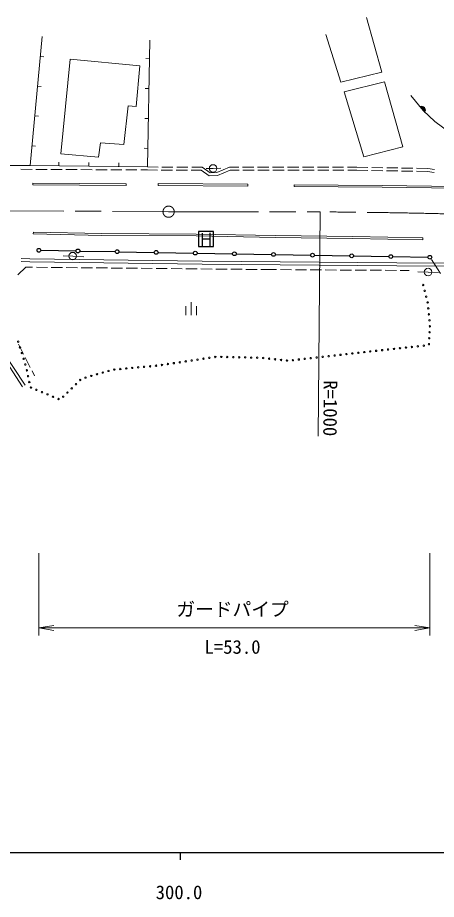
# Model space of a CAD drawing. Units: millimetres, scale not verified. Extents: x 40000 to 680000, y 20000 to 380000.
# Drawn here: x 346283 to 402234, y 198715 to 316600 of the extents above; entities that cross this region are included whole.
import ezdxf
from ezdxf.enums import TextEntityAlignment as Align

# ---------------------------------------------------------------- set-up
doc = ezdxf.new("R2010")
doc.units = ezdxf.units.MM
doc.header["$LTSCALE"] = 1000
doc.linetypes.add('CHAIN', pattern=[18.5, 12, -1.5, 3.5, -1.5])
for name, color, linetype, lineweight in [('M-BMK', 2, 'CHAIN', 13), ('M-STR-HTXT', 7, 'Continuous', 13), ('M-STR-STRC', 7, 'Continuous', 25), ('M-TTL-BAND', 7, 'Continuous', 25), ('M-WORK', 1, 'Continuous', 13)]:
    doc.layers.add(name, color=color, linetype=linetype, lineweight=lineweight)
doc.styles.add('ＭＳ ゴシック', font='')
doc.styles.get('ＭＳ ゴシック').set_extended_font_data('MS Gothic')

# ---------------------------------------------------------------- blocks, each defined once
blk = doc.blocks.new('open_arrow')
at = {"color": 0, "linetype": 'Continuous', "lineweight": -2}
blk.add_lwpolyline([(7.5, 1.25), (0, 0), (7.5, -1.25)], dxfattribs=at)

msp = doc.modelspace()

# ---------------------------------------------------------------- linework, layer by layer
at = {"layer": 'M-BMK'}
for p, q in [((266455, 291249), (366453, 290652)), ((366453, 290652), (386704, 290633))]:
    msp.add_line(p, q, dxfattribs=at)
msp.add_circle((366453, 290652), 750, dxfattribs=at)
msp.add_arc((379450, -709340), 1000000, 83.23749, 89.58437, dxfattribs=at)
at = {"layer": 'M-STR-HTXT'}
for p, q in [((386704, 290633), (386430, 260635)), ((349122, 245000), (349122, 234000)), ((401367, 245000), (401367, 234000)), ((349122, 235000), (401367, 235000))]:
    msp.add_line(p, q, dxfattribs=at)
at = {"layer": 'M-STR-STRC'}
for p, q in [((372455, 288016), (370455, 288016)), ((370455, 288016), (370455, 286016)), ((370996, 286101), (370996, 287801)), ((371987, 287811), (371987, 286107)), ((372455, 286016), (372455, 288016)), ((370996, 287016), (371987, 287016)), ((349372, 285491), (354096, 285407)), ((354596, 285398), (359321, 285314)), ((359821, 285305), (364545, 285221)), ((370455, 286016), (372455, 286016)), ((365045, 285212), (369770, 285128)), ((370270, 285119), (374995, 285035)), ((375495, 285026), (380219, 284942)), ((380719, 284934), (385444, 284849)), ((385944, 284841), (390668, 284756)), ((391168, 284748), (395893, 284663)), ((396393, 284655), (401118, 284570))]:
    msp.add_line(p, q, dxfattribs=at)
for centre in [(349122, 285496), (354346, 285403), (359571, 285310), (364795, 285217), (370020, 285124), (375245, 285031), (380469, 284938), (385694, 284845), (390918, 284752), (396143, 284659), (401367, 284566)]:
    msp.add_circle(centre, 250, dxfattribs=at)
at = {"layer": 'M-TTL-BAND'}
for p, q in [((40000, 205000), (579000, 205000)), ((368000, 205000), (368000, 204000))]:
    msp.add_line(p, q, dxfattribs=at)
at = {"layer": 'M-WORK'}
for p, q in [((394969, 309292), (392881, 316600)), ((387464, 314338), (389487, 307965)), ((349298, 311424), (349796, 311378)), ((353307, 311025), (352042, 298372)), ((362613, 310162), (353307, 311025)), ((362135, 304724), (362613, 310162)), ((363919, 311114), (363419, 311125)), ((389487, 307965), (394969, 309292)), ((395310, 308030), (389915, 306681)), ((397760, 299329), (395310, 308030)), ((348930, 307441), (349428, 307395)), ((363838, 307115), (363338, 307125)), ((389915, 306681), (392554, 298010)), ((360481, 299620), (361069, 304811)), ((361069, 304811), (362135, 304724)), ((348561, 303458), (349059, 303412)), ((363757, 303116), (363257, 303126)), ((348193, 299475), (348691, 299429)), ((357103, 297923), (357349, 299866)), ((357349, 299866), (360481, 299620)), ((352042, 298372), (357103, 297923)), ((363675, 299117), (363175, 299127)), ((392554, 298010), (397760, 299329)), ((351787, 296786), (351794, 297286)), ((355787, 296734), (355793, 297234)), ((359787, 296682), (359793, 297182)), ((343644, 296820), (347949, 296835)), ((348225, 296315), (346725, 296323)), ((350225, 296304), (348725, 296312)), ((352225, 296293), (350725, 296301)), ((354225, 296283), (352725, 296291)), ((356225, 296272), (354725, 296280)), ((358225, 296261), (356725, 296269)), ((360225, 296251), (358725, 296259)), ((362225, 296240), (360725, 296248)), ((363623, 296232), (362725, 296237)), ((363623, 296232), (364975, 296226)), ((363625, 296632), (365042, 296626)), ((365475, 296224), (366975, 296217)), ((365542, 296623), (367042, 296616)), ((367475, 296214), (368975, 296207)), ((367542, 296614), (369042, 296607)), ((369475, 296205), (370827, 296199)), ((369542, 296605), (370959, 296598)), ((370827, 296199), (371881, 295430)), ((370959, 296598), (372003, 295837)), ((371460, 296418), (372402, 296442)), ((372402, 296442), (373432, 296476)), ((372916, 295880), (374591, 296620)), ((373010, 295484), (374675, 296220)), ((374591, 296620), (375846, 296618)), ((374675, 296220), (375886, 296218)), ((376346, 296617), (377846, 296616)), ((376386, 296217), (377886, 296215)), ((378346, 296615), (379846, 296613)), ((378386, 296215), (379886, 296213)), ((380346, 296612), (381846, 296610)), ((380386, 296212), (381886, 296210)), ((382346, 296610), (383846, 296608)), ((382386, 296210), (383886, 296208)), ((384346, 296607), (385846, 296605)), ((384386, 296207), (385886, 296205)), ((386346, 296605), (387846, 296603)), ((386386, 296205), (387886, 296203)), ((388346, 296602), (389846, 296600)), ((388386, 296202), (389886, 296200)), ((390346, 296600), (391601, 296598)), ((390386, 296199), (391598, 296198)), ((391598, 296198), (393082, 296172)), ((391601, 296598), (393099, 296572)), ((393582, 296164), (395081, 296138)), ((393599, 296564), (395099, 296538)), ((395581, 296129), (397081, 296104)), ((395599, 296529), (397099, 296503)), ((397581, 296095), (399081, 296069)), ((397599, 296495), (399098, 296469)), ((399581, 296061), (401065, 296035)), ((399598, 296461), (401096, 296435)), ((401065, 296035), (401954, 295910)), ((401096, 296435), (401984, 296309)), ((371881, 295430), (373010, 295484)), ((372003, 295837), (372916, 295880)), ((348311, 294228), (348313, 294478)), ((348311, 294228), (360797, 294141)), ((348313, 294478), (360799, 294391)), ((360799, 294391), (360797, 294141)), ((365039, 294162), (365041, 294412)), ((365039, 294162), (377024, 294075)), ((365041, 294412), (377026, 294325)), ((377024, 294075), (377026, 294325)), ((383247, 294260), (383245, 294010)), ((383245, 294010), (394990, 293923)), ((383247, 294260), (394993, 294173)), ((394990, 293923), (405713, 293771)), ((394993, 294173), (405717, 294021)), ((348383, 287939), (348377, 287689)), ((348377, 287689), (357537, 287472)), ((348383, 287939), (357540, 287722)), ((357540, 287722), (370157, 287656)), ((370157, 287656), (380685, 287460)), ((357537, 287472), (370154, 287406)), ((370154, 287406), (380681, 287211)), ((380681, 287211), (391056, 287080)), ((380685, 287460), (391060, 287330)), ((391056, 287080), (400409, 286906)), ((391060, 287330), (400414, 287156)), ((400414, 287156), (400409, 286906)), ((347916, 284343), (346755, 284385)), ((370948, 284050), (347907, 284344)), ((352384, 284771), (353637, 284719)), ((353637, 284719), (355146, 284640)), ((401587, 284266), (402794, 282374)), ((346311, 282208), (347371, 283241)), ((347902, 283944), (346741, 283985)), ((347371, 283241), (348281, 283232)), ((370943, 283650), (347902, 283944)), ((348781, 283227), (350281, 283212)), ((350781, 283207), (352281, 283192)), ((352781, 283187), (354281, 283171)), ((354781, 283166), (356281, 283151)), ((356781, 283146), (358281, 283131)), ((358781, 283126), (360281, 283111)), ((360781, 283106), (362281, 283091)), ((362781, 283086), (364281, 283070)), ((364780, 283065), (366280, 283050)), ((366780, 283045), (368280, 283030)), ((368780, 283025), (370280, 283010)), ((370780, 283005), (372280, 282990)), ((402174, 283351), (370943, 283650)), ((402178, 283751), (370948, 284050)), ((372780, 282985), (374280, 282969)), ((374780, 282964), (376280, 282949)), ((376780, 282944), (378280, 282929)), ((403510, 283796), (402160, 283751)), ((403524, 283396), (402174, 283351)), ((378780, 282924), (379690, 282915)), ((379690, 282915), (380894, 282908)), ((381394, 282905), (382894, 282896)), ((383394, 282893), (384894, 282883)), ((385394, 282880), (386894, 282871)), ((387394, 282868), (388894, 282859)), ((389394, 282856), (390894, 282847)), ((391394, 282844), (392894, 282835)), ((393394, 282832), (394894, 282823)), ((395394, 282820), (396893, 282811)), ((397393, 282808), (398598, 282801)), ((399753, 282608), (401125, 282584)), ((401125, 282584), (402523, 282506)), ((369461, 276816), (369461, 278566)), ((368761, 276816), (368761, 278041)), ((370161, 276816), (370161, 278041)), ((347074, 271625), (346396, 272963)), ((346950, 267248), (343905, 271882)), ((347285, 267468), (344261, 272068)), ((347978, 269842), (347300, 271179)), ((348546, 268722), (348205, 269396))]:
    msp.add_line(p, q, dxfattribs=at)
for points in [[(363969, 313599), (363625, 296632), (347949, 296835), (349542, 314063)], [(408387, 299558), (406246, 300142), (404093, 301207), (402048, 302730), (400460, 304166), (398807, 306189)]]:
    msp.add_lwpolyline(points, dxfattribs=at)
for centre, radius in [((372402, 296442), 500), ((353637, 284719), 500), ((401125, 282584), 500), ((400478, 280848), 100), ((400675, 280072), 100), ((400871, 279297), 100), ((401068, 278521), 100), ((401159, 277727), 100), ((401240, 276931), 100), ((401321, 276135), 100), ((401368, 275338), 100), ((401282, 273741), 100), ((401325, 274540), 100), ((346350, 273273), 100), ((346592, 272511), 100), ((395786, 272227), 100), ((396581, 272314), 100), ((397376, 272401), 100), ((398172, 272487), 100), ((398967, 272574), 100), ((399762, 272661), 100), ((400558, 272748), 100), ((401239, 272942), 100), ((346835, 271749), 100), ((371902, 271114), 100), ((372693, 271232), 100), ((373491, 271241), 100), ((374291, 271223), 100), ((375091, 271205), 100), ((375890, 271187), 100), ((376690, 271170), 100), ((377490, 271152), 100), ((378290, 271134), 100), ((379088, 271086), 100), ((385450, 271071), 100), ((386245, 271161), 100), ((387040, 271251), 100), ((387835, 271341), 100), ((388630, 271431), 100), ((389425, 271521), 100), ((390220, 271611), 100), ((391015, 271701), 100), ((391810, 271791), 100), ((392605, 271880), 100), ((393400, 271967), 100), ((394195, 272054), 100), ((394991, 272140), 100), ((347078, 270987), 100), ((347321, 270224), 100), ((363186, 269915), 100), ((363983, 269989), 100), ((364779, 270062), 100), ((365572, 270168), 100), ((366363, 270287), 100), ((367154, 270405), 100), ((367946, 270523), 100), ((368737, 270641), 100), ((369528, 270759), 100), ((370319, 270878), 100), ((371111, 270996), 100), ((379883, 271003), 100), ((380679, 270920), 100), ((381475, 270837), 100), ((382271, 270754), 100), ((383066, 270800), 100), ((383861, 270890), 100), ((384655, 270981), 100), ((347518, 269450), 100), ((356121, 268703), 100), ((356889, 268926), 100), ((357658, 269150), 100), ((358426, 269374), 100), ((359203, 269549), 100), ((359999, 269623), 100), ((360796, 269696), 100), ((361593, 269769), 100), ((362389, 269842), 100), ((347678, 268666), 100), ((347839, 267883), 100), ((354073, 267597), 100), ((354642, 268159), 100), ((355353, 268479), 100), ((348057, 267146), 100), ((348795, 266837), 100), ((349533, 266529), 100), ((352935, 266472), 100), ((353504, 267034), 100), ((350271, 266220), 100), ((351009, 265912), 100), ((351747, 265603), 100), ((352366, 265910), 100)]:
    msp.add_circle(centre, radius, dxfattribs=at)
for radius, start, end in [(512, 321.93623, 116.57546), (410, 325.18152, 113.33016), (308, 330.71597, 107.79571), (205, 342.53923, 95.97245)]:
    msp.add_arc((400254, 304240), radius, start, end, dxfattribs=at)

# ---------------------------------------------------------------- block references
at = {"layer": 'M-STR-HTXT', "xscale": 267, "yscale": 267}
msp.add_blockref('open_arrow', (349122, 235000), dxfattribs=at)
at = {"layer": 'M-STR-HTXT', "xscale": 267, "yscale": 267, "rotation": 180}
msp.add_blockref('open_arrow', (401367, 235000), dxfattribs=at)

# ---------------------------------------------------------------- texts
at = {"layer": 'M-STR-HTXT', "style": 'ＭＳ ゴシック'}
msp.add_text('R=1000', height=1833, rotation=269.477, dxfattribs=at).set_placement((388071, 264372), align=Align.MIDDLE_CENTER)
msp.add_text('ガードパイプ', height=1833, dxfattribs=at).set_placement((375000, 237500), align=Align.MIDDLE_CENTER)
msp.add_text('L=53.0', height=1833, dxfattribs=at).set_placement((375000, 231000), align=Align.BOTTOM_CENTER)
at = {"layer": 'M-TTL-BAND', "style": 'ＭＳ ゴシック'}
msp.add_text('300.0', height=1833, dxfattribs=at).set_placement((367844, 198195), align=Align.BOTTOM_CENTER)

doc.saveas('drawing.dxf')
